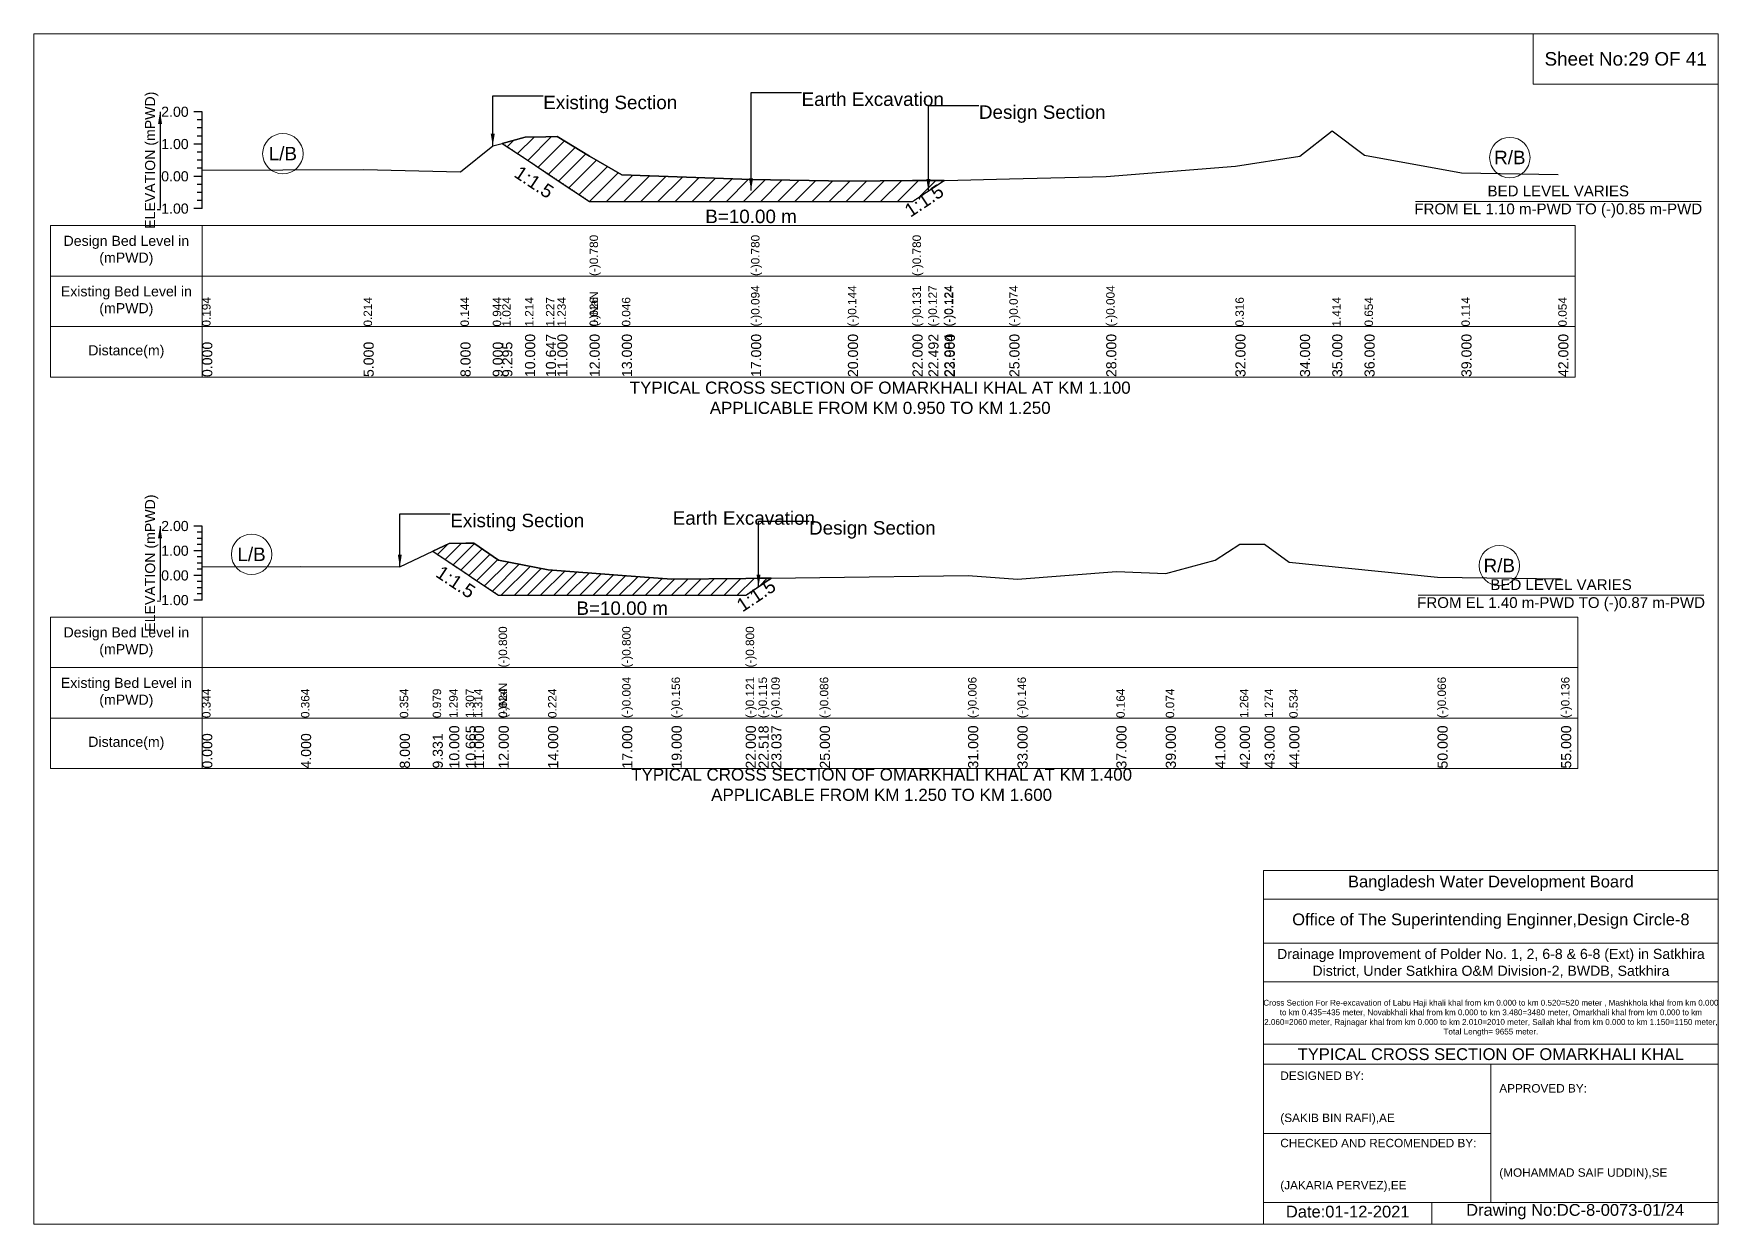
# Model space of a CAD drawing. Header units: inches. Extents: x 93000 to 486000, y -4242 to 0.
# Drawn here: x 380000 to 386000, y -4242 to 0 of the extents above; entities that cross this region are included whole.
import ezdxf

# ---------------------------------------------------------------- set-up
doc = ezdxf.new("R2010")
doc.units = ezdxf.units.IN
doc.header["$LTSCALE"] = 7
doc.header["$MEASUREMENT"] = 0
doc.linetypes.add('DASHED', pattern=[0.75, 0.5, -0.25])
for name, color, linetype, lineweight in [('Cross section Data Border', 7, 'Continuous', 9), ('Cross Section Labels', 7, 'Continuous', 9), ('Design_Bed_Level for Xsection', 7, 'DASHED', 25), ('Existing_Bed_Level for Xsection', 7, 'Continuous', 25), ('Long Section Labels', 7, 'Continuous', 9)]:
    doc.layers.add(name, color=color, linetype=linetype, lineweight=lineweight)
doc.styles.get("Standard").update_dxf_attribs({"font": 'arial.ttf'})
doc.dimstyles.get("Standard").update_dxf_attribs({"dimtxt": 0.18, "dimasz": 0.18, "dimexe": 0.18, "dimexo": 0.0625, "dimgap": 0.09, "dimtad": 0, "dimtih": 1, "dimtoh": 1, "dimdec": 4, "dimzin": 0, "dimdsep": 46, "dimtxsty": 'Standard', "dimcen": 0.09, "dimadec": 0, "dimazin": 0, "dimtfac": 1, "dimtdec": 4, "dimtofl": 0, "dimtmove": 0, "dimatfit": 3, "dimfxl": 1, "dimtolj": 1, "dimtzin": 0, "dimarcsym": 0})

msp = doc.modelspace()

# ---------------------------------------------------------------- hatches: boundary and pattern name
at = {"layer": 'Existing_Bed_Level for Xsection'}
h = msp.add_hatch(dxfattribs=at)
h.set_pattern_fill('ANSI31', color=256, scale=345, style=0)
h.paths.add_polyline_path([(381668.9, -390.7), (381750, -444.8), (381824.4, -494.4), (381865, -521.5), (381980, -598.1), (382095, -598.1), (382555, -598.1), (382900, -598.1), (383130, -598.1), (383186.6, -560.4), (383243.1, -522.7), (383186.6, -523.1), (383130, -523.5), (382900, -525), (382555, -519.2), (382095, -503.1), (381980, -436.4), (381865, -366.5), (381824.4, -367.3), (381750, -368.8)])
h = msp.add_hatch(dxfattribs=at)
h.set_pattern_fill('ANSI31', color=256, scale=264, style=0)
h.paths.add_polyline_path([(381421.1, -1844.1), (381480, -1883.3), (381538.6, -1922.4), (381568, -1942), (381656, -2000.7), (381832, -2000.7), (382096, -2000.7), (382272, -2000.7), (382536, -2000.7), (382581.6, -1970.3), (382627.2, -1939.9), (382581.6, -1940.4), (382536, -1940.9), (382272, -1944), (382096, -1930.6), (381832, -1910.6), (381656, -1875.4), (381568, -1814.6), (381538.6, -1815.2), (381480, -1816.4)])

# ---------------------------------------------------------------- linework, layer by layer
at = {"layer": 'Cross section Data Border'}
for points in [[(380000, 0), (386000, 0), (386000, -4242), (380000, -4242)], [(385340, 0), (386000, 0), (386000, -180), (385340, -180)], [(380060, -683.4), (385490, -683.4), (385490, -1223.4), (380060, -1223.4)], [(380060, -2078.3), (385500, -2078.3), (385500, -2618.3), (380060, -2618.3)]]:
    msp.add_lwpolyline(points, close=True, dxfattribs=at)
for points in [[(380600, -683.4), (380600, -1223.4)], [(380060, -863.4), (385490, -863.4)], [(380060, -1043.4), (385490, -1043.4)], [(380600, -2078.3), (380600, -2618.3)], [(380060, -2258.3), (385500, -2258.3)], [(380060, -2438.3), (385500, -2438.3)], [(384380, -4242), (384380, -2982), (386000, -2982)], [(384380, -3084), (386000, -3084)], [(384380, -3240), (386000, -3240)], [(384380, -3378), (386000, -3378)], [(384380, -3600), (386000, -3600)], [(384380, -3672), (386000, -3672)], [(385190, -3672), (385190, -4164)], [(384380, -3918), (385190, -3918)], [(384380, -4164), (386000, -4164)], [(384980, -4164), (384980, -4242)]]:
    msp.add_lwpolyline(points, dxfattribs=at)
at = {"layer": 'Cross Section Labels'}
for points in [[(384921, -598.1), (385939, -598.1)], [(384931, -2000.7), (385949, -2000.7)]]:
    msp.add_lwpolyline(points, dxfattribs=at)
for centre in [(380887.5, -427.5), (385257.5, -441.3), (380776, -1855.1), (385220, -1895.2)]:
    msp.add_circle(centre, 72, dxfattribs=at)
at = {"layer": 'Design_Bed_Level for Xsection'}
for points in [[(381668.9, -390.7), (381824.4, -494.4), (381980, -598.1), (382555, -598.1), (383130, -598.1), (383186.6, -560.4), (383243.1, -522.7)], [(381421.1, -1844.1), (381538.6, -1922.4), (381656, -2000.7), (382096, -2000.7), (382536, -2000.7), (382581.6, -1970.3), (382627.2, -1939.9)]]:
    msp.add_lwpolyline(points, dxfattribs=at)
at = {"layer": 'Existing_Bed_Level for Xsection'}
for points in [[(380600, -278.4), (380570, -278.4)], [(380600, -623.4), (380600, -508.4), (380600, -393.4), (380600, -278.4)], [(380600, -307.2), (380582, -307.2)], [(380600, -335.9), (380582, -335.9)], [(380600, -486.1), (381175, -483.8), (381520, -491.9), (381635, -399.9), (381668.9, -390.7), (381750, -368.8), (381824.4, -367.3), (381865, -366.5), (381980, -436.4), (381980, -436.4), (382095, -503.1), (382555, -519.2), (382555, -519.2), (382900, -525), (383130, -523.5), (383130, -523.5), (383186.6, -523.1), (383243.1, -522.7), (383245, -522.7), (383475, -517), (383820, -508.9), (384280, -472.1), (384510, -436.4), (384625, -345.8), (384740, -433.2), (385085, -495.3), (385430, -502.2)], [(380600, -393.4), (380570, -393.4)], [(380600, -364.7), (380582, -364.7)], [(380600, -422.2), (380582, -422.2)], [(380600, -450.9), (380582, -450.9)], [(380600, -479.7), (380582, -479.7)], [(380600, -508.4), (380570, -508.4)], [(380600, -537.2), (380582, -537.2)], [(380600, -565.9), (380582, -565.9)], [(380600, -594.7), (380582, -594.7)], [(380600, -623.4), (380570, -623.4)], [(380600, -1754.3), (380570, -1754.3)], [(380600, -1776.3), (380582, -1776.3)], [(380600, -1798.3), (380582, -1798.3)], [(380600, -2018.3), (380600, -1930.3), (380600, -1842.3), (380600, -1754.3)], [(380600, -1842.3), (380570, -1842.3)], [(380600, -1820.3), (380582, -1820.3)], [(380600, -1900), (380952, -1898.2), (381304, -1899.1), (381421.1, -1844.1), (381480, -1816.4), (381538.6, -1815.2), (381568, -1814.6), (381656, -1875.4), (381656, -1875.4), (381832, -1910.6), (382096, -1930.6), (382096, -1930.6), (382272, -1944), (382536, -1940.9), (382536, -1940.9), (382581.6, -1940.4), (382627.2, -1939.9), (382800, -1937.8), (383328, -1930.8), (383504, -1943.1), (383856, -1915.8), (384032, -1923.8), (384208, -1875.4), (384296, -1819), (384384, -1818.2), (384472, -1883.3), (385000, -1936.1), (385440, -1942.2)], [(380600, -1864.3), (380582, -1864.3)], [(380600, -1886.3), (380582, -1886.3)], [(380600, -1908.3), (380582, -1908.3)], [(380600, -1930.3), (380570, -1930.3)], [(380600, -1952.3), (380582, -1952.3)], [(380600, -1974.3), (380582, -1974.3)], [(380600, -2018.3), (380570, -2018.3)], [(380600, -1996.3), (380582, -1996.3)]]:
    msp.add_lwpolyline(points, dxfattribs=at)
for points in [[(381668.9, -390.7), (381750, -444.8), (381824.4, -494.4), (381865, -521.5), (381980, -598.1), (381980, -598.1), (382095, -598.1), (382555, -598.1), (382555, -598.1), (382900, -598.1), (383130, -598.1), (383130, -598.1), (383186.6, -560.4), (383243.1, -522.7), (383186.6, -523.1), (383130, -523.5), (383130, -523.5), (382900, -525), (382555, -519.2), (382555, -519.2), (382095, -503.1), (381980, -436.4), (381980, -436.4), (381865, -366.5), (381824.4, -367.3), (381750, -368.8)], [(381421.1, -1844.1), (381421.1, -1844.1), (381480, -1883.3), (381538.6, -1922.4), (381568, -1942), (381656, -2000.7), (381656, -2000.7), (381832, -2000.7), (382096, -2000.7), (382096, -2000.7), (382272, -2000.7), (382536, -2000.7), (382536, -2000.7), (382581.6, -1970.3), (382627.2, -1939.9), (382581.6, -1940.4), (382536, -1940.9), (382536, -1940.9), (382272, -1944), (382096, -1930.6), (382096, -1930.6), (381832, -1910.6), (381656, -1875.4), (381656, -1875.4), (381568, -1814.6), (381538.6, -1815.2), (381480, -1816.4), (381421.1, -1844.1)]]:
    msp.add_lwpolyline(points, close=True, dxfattribs=at)

# ---------------------------------------------------------------- texts
at = {"layer": 'Cross section Data Border', "attachment_point": 5}
for s, insert, char_height in [('Sheet No:29 OF 41', (385670, -90), 48), ('Bangladesh Water Development Board', (385190, -3027), 42), ('Office of The Superintending Enginner,Design Circle-8', (385190, -3162), 42)]:
    msp.add_mtext(s, dxfattribs=dict(at, insert=insert, char_height=char_height))
at = {"layer": 'Cross section Data Border'}
for s, insert, char_height, width, attachment_point in [('Design Bed Level in (mPWD)', (380330, -773.4), 36, 480, 5), ('Existing Bed Level in (mPWD)', (380330, -953.4), 36, 480, 5), ('Distance(m)', (380330, -1133.4), 36, 480, 5), ('Design Bed Level in (mPWD)', (380330, -2168.3), 36, 480, 5), ('Existing Bed Level in (mPWD)', (380330, -2348.3), 36, 480, 5), ('Distance(m)', (380330, -2528.3), 36, 480, 5), ('Drainage Improvement of Polder No. 1, 2, 6-8 & 6-8 (Ext) in Satkhira District, Under Satkhira O&M Division-2, BWDB, Satkhira', (385190, -3312), 36, 1680, 5), ('Cross Section For Re-excavation of Labu Haji khali khal from km 0.000 to km 0.520=520 meter , Mashkhola khal from km 0.000 to km 0.435=435 meter, Novabkhali khal from km 0.000 to km 3.480=3480 meter, Omarkhali khal from km 0.000 to km 2.060=2060 meter, Rajnagar khal from km 0.000 to km 2.010=2010 meter, Sallah khal from km 0.000 to km 1.150=1150 meter, Total Length= 9655 meter. ', (385190, -3507), 20.5611, 1620, 5), ('TYPICAL CROSS SECTION OF OMARKHALI KHAL', (385190, -3636), 42, 1680, 5), ('DESIGNED BY:^J^J^J(SAKIB BIN RAFI),AE', (384440, -3792), 30, 840, 4), ('APPROVED BY:^J^J^J^J^J^J(MOHAMMAD SAIF UDDIN),SE', (385220, -3912), 30, 840, 4), ('CHECKED AND RECOMENDED BY:^J^J^J(JAKARIA PERVEZ),EE', (384440, -4032), 30, 840, 4), ('Date:01-12-2021', (384680, -4197), 42, 840, 5), ('Drawing No:DC-8-0073-01/24', (385490, -4197), 42, 1320, 5)]:
    msp.add_mtext(s, dxfattribs=dict(at, insert=insert, char_height=char_height, width=width, attachment_point=attachment_point))
at = {"layer": 'Cross Section Labels'}
for s, insert, char_height, attachment_point in [('Existing Section', (381815, -220.9), 48, 1), ('Earth Excavation', (382735, -209.4), 48, 1), ('Design Section', (383366.6, -255.4), 48, 1), ('L/B', (380887.5, -427.5), 48, 5), ('R/B', (385257.5, -441.3), 48, 5), ('BED LEVEL VARIES ^JFROM EL 1.10 m-PWD TO (-)0.85 m-PWD', (385430, -598.1), 38.4, 5), ('B=10.00 m', (382555, -626.9), 48, 2), ('TYPICAL CROSS SECTION OF OMARKHALI KHAL AT KM 1.100^JAPPLICABLE FROM KM 0.950 TO KM 1.250', (383015, -1297.5), 43.2, 5), ('Existing Section', (381484, -1710.3), 48, 1), ('Earth Excavation', (382276, -1701.5), 48, 1), ('Design Section', (382761.6, -1736.7), 48, 1), ('L/B', (380776, -1855.1), 48, 5), ('R/B', (385220, -1895.2), 48, 5), ('BED LEVEL VARIES ^JFROM EL 1.40 m-PWD TO (-)0.87 m-PWD', (385440, -2000.7), 38.4, 5), ('B=10.00 m', (382096, -2022.7), 48, 2), ('TYPICAL CROSS SECTION OF OMARKHALI KHAL AT KM 1.400^JAPPLICABLE FROM KM 1.250 TO KM 1.600', (383020, -2676), 43.2, 5)]:
    msp.add_mtext(s, dxfattribs=dict(at, insert=insert, char_height=char_height, attachment_point=attachment_point))
at = {"layer": 'Cross Section Labels', "char_height": 48, "attachment_point": 2}
for insert, rotation in [((381795.7, -508.8), 326.30993), ((383157.8, -574.8), 33.69007), ((381516.6, -1933.4), 326.30993), ((382559.6, -1981.3), 33.69007)]:
    msp.add_mtext('1:1.5', dxfattribs=dict(at, insert=insert, rotation=rotation))
at = {"layer": 'Existing_Bed_Level for Xsection', "char_height": 36, "attachment_point": 5, "rotation": 90}
for insert in [(380420, -450.9), (380420, -1886.3)]:
    msp.add_mtext('ELEVATION (mPWD)', dxfattribs=dict(at, insert=insert))
at = {"layer": 'Existing_Bed_Level for Xsection', "char_height": 36, "attachment_point": 6}
for s, insert in [('2.00', (380552, -278.4)), ('1.00', (380552, -393.4)), ('0.00', (380552, -508.4)), ('-1.00', (380552, -623.4)), ('2.00', (380552, -1754.3)), ('1.00', (380552, -1842.3)), ('0.00', (380552, -1930.3)), ('-1.00', (380552, -2018.3))]:
    msp.add_mtext(s, dxfattribs=dict(at, insert=insert))
at = {"layer": 'Long Section Labels', "attachment_point": 1, "rotation": 90}
for s, insert, char_height in [('(-)0.780', (381980, -863.4), 30), ('(-)0.780', (382555, -863.4), 30), ('(-)0.780', (383130, -863.4), 30), ('(-)0.094', (382555, -1043.4), 30), ('(-)0.094', (382555, -1043.4), 30), ('(-)0.094', (382555, -1043.4), 30), ('(-)0.144', (382900, -1043.4), 30), ('(-)0.131', (383130, -1043.4), 30), ('(-)0.131', (383130, -1043.4), 30), ('(-)0.127', (383186.6, -1043.4), 30), ('(-)0.124', (383243.1, -1043.4), 30), ('(-)0.124', (383245, -1043.4), 30), ('(-)0.074', (383475, -1043.4), 30), ('(-)0.004', (383820, -1043.4), 30), ('0.194', (380600, -1043.4), 30), ('0.214', (381175, -1043.4), 30), ('0.144', (381520, -1043.4), 30), ('0.944', (381635, -1043.4), 30), ('1.024', (381668.9, -1043.4), 30), ('1.214', (381750, -1043.4), 30), ('1.227', (381824.4, -1043.4), 30), ('1.234', (381865, -1043.4), 30), ('(-)NaN', (381980, -1043.4), 30), ('(-)NaN', (381980, -1043.4), 30), ('0.626', (381980, -1043.4), 30), ('0.626', (381980, -1043.4), 30), ('0.626', (381980, -1043.4), 30), ('0.046', (382095, -1043.4), 30), ('0.316', (384280, -1043.4), 30), ('1.414', (384625, -1043.4), 30), ('0.654', (384740, -1043.4), 30), ('0.114', (385085, -1043.4), 30), ('0.054', (385430, -1043.4), 30), ('10.000', (381750, -1223.4), 36), ('10.647', (381824.4, -1223.4), 36), ('11.000', (381865, -1223.4), 36), ('12.000', (381980, -1223.4), 36), ('12.000', (381980, -1223.4), 36), ('12.000', (381980, -1223.4), 36), ('13.000', (382095, -1223.4), 36), ('17.000', (382555, -1223.4), 36), ('17.000', (382555, -1223.4), 36), ('17.000', (382555, -1223.4), 36), ('20.000', (382900, -1223.4), 36), ('22.000', (383130, -1223.4), 36), ('22.000', (383130, -1223.4), 36), ('22.000', (383130, -1223.4), 36), ('22.492', (383186.6, -1223.4), 36), ('22.984', (383243.1, -1223.4), 36), ('23.000', (383245, -1223.4), 36), ('25.000', (383475, -1223.4), 36), ('28.000', (383820, -1223.4), 36), ('32.000', (384280, -1223.4), 36), ('34.000', (384510, -1223.4), 36), ('35.000', (384625, -1223.4), 36), ('36.000', (384740, -1223.4), 36), ('39.000', (385085, -1223.4), 36), ('42.000', (385430, -1223.4), 36), ('0.000', (380600, -1223.4), 36), ('5.000', (381175, -1223.4), 36), ('8.000', (381520, -1223.4), 36), ('9.000', (381635, -1223.4), 36), ('9.295', (381668.9, -1223.4), 36), ('(-)0.800', (381656, -2258.3), 30), ('(-)0.800', (382096, -2258.3), 30), ('(-)0.800', (382536, -2258.3), 30), ('0.344', (380600, -2438.3), 30), ('0.364', (380952, -2438.3), 30), ('0.354', (381304, -2438.3), 30), ('0.979', (381421.1, -2438.3), 30), ('1.294', (381480, -2438.3), 30), ('1.307', (381538.6, -2438.3), 30), ('1.314', (381568, -2438.3), 30), ('(-)NaN', (381656, -2438.3), 30), ('(-)NaN', (381656, -2438.3), 30), ('(-)NaN', (381656, -2438.3), 30), ('0.624', (381656, -2438.3), 30), ('0.624', (381656, -2438.3), 30), ('0.624', (381656, -2438.3), 30), ('0.224', (381832, -2438.3), 30), ('(-)0.004', (382096, -2438.3), 30), ('(-)0.004', (382096, -2438.3), 30), ('(-)0.156', (382272, -2438.3), 30), ('(-)0.121', (382536, -2438.3), 30), ('(-)0.121', (382536, -2438.3), 30), ('(-)0.115', (382581.6, -2438.3), 30), ('(-)0.109', (382627.2, -2438.3), 30), ('(-)0.086', (382800, -2438.3), 30), ('(-)0.006', (383328, -2438.3), 30), ('(-)0.146', (383504, -2438.3), 30), ('0.164', (383856, -2438.3), 30), ('0.074', (384032, -2438.3), 30), ('1.264', (384296, -2438.3), 30), ('1.274', (384384, -2438.3), 30), ('0.534', (384472, -2438.3), 30), ('(-)0.066', (385000, -2438.3), 30), ('(-)0.136', (385440, -2438.3), 30), ('0.000', (380600, -2618.3), 36), ('4.000', (380952, -2618.3), 36), ('8.000', (381304, -2618.3), 36), ('9.331', (381421.1, -2618.3), 36), ('10.000', (381480, -2618.3), 36), ('10.665', (381538.6, -2618.3), 36), ('11.000', (381568, -2618.3), 36), ('12.000', (381656, -2618.3), 36), ('12.000', (381656, -2618.3), 36), ('12.000', (381656, -2618.3), 36), ('14.000', (381832, -2618.3), 36), ('17.000', (382096, -2618.3), 36), ('17.000', (382096, -2618.3), 36), ('17.000', (382096, -2618.3), 36), ('19.000', (382272, -2618.3), 36), ('22.000', (382536, -2618.3), 36), ('22.000', (382536, -2618.3), 36), ('22.000', (382536, -2618.3), 36), ('22.518', (382581.6, -2618.3), 36), ('23.037', (382627.2, -2618.3), 36), ('25.000', (382800, -2618.3), 36), ('31.000', (383328, -2618.3), 36), ('33.000', (383504, -2618.3), 36), ('37.000', (383856, -2618.3), 36), ('39.000', (384032, -2618.3), 36), ('41.000', (384208, -2618.3), 36), ('42.000', (384296, -2618.3), 36), ('43.000', (384384, -2618.3), 36), ('44.000', (384472, -2618.3), 36), ('50.000', (385000, -2618.3), 36), ('55.000', (385440, -2618.3), 36)]:
    msp.add_mtext(s, dxfattribs=dict(at, insert=insert, char_height=char_height))

# ---------------------------------------------------------------- leaders
at = {"layer": 'Cross Section Labels', "annotation_type": 0, "has_hookline": 1, "hookline_direction": 0}
for points, text_width in [([(381635, -399.9), (381635, -220.9), (381814.9, -220.9)], 467.2), ([(382555, -558.7), (382555, -209.4), (382734.9, -209.4)], 497), ([(383186.6, -560.4), (383186.6, -255.4), (383366.5, -255.4)], 441.2), ([(381304, -1899.1), (381304, -1710.3), (381483.9, -1710.3)], 467.2), ([(382581.6, -1970.3), (382581.6, -1736.7), (382761.5, -1736.7)], 441.2)]:
    msp.add_leader(points, dimstyle='Standard', override={"dimasz": 43.2}, dxfattribs=dict(at, text_width=text_width))
at = {"layer": 'Existing_Bed_Level for Xsection'}
for points in [[(380450, -278.4), (380450, -623.4)], [(380450, -1754.3), (380450, -2018.3)]]:
    msp.add_leader(points, dimstyle='Standard', override={"dimasz": 43.2}, dxfattribs=at)

doc.saveas('drawing.dxf')
